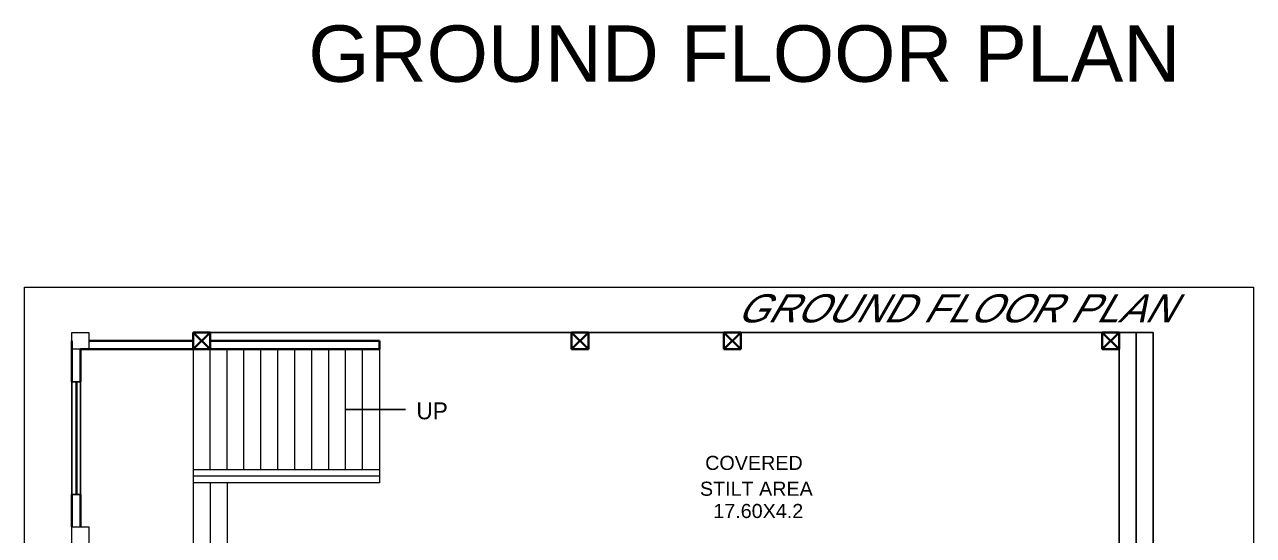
# Model space of a CAD drawing. Extents: x 681461 to 1380439, y -183990 to 19328.
# Drawn here: x 681461 to 703228, y -125186 to -116129 of the extents above; entities that cross this region are included whole.
import ezdxf

# ---------------------------------------------------------------- set-up
doc = ezdxf.new("R2010")
doc.units = 0
doc.header["$LTSCALE"] = 900
doc.header["$MEASUREMENT"] = 0
doc.layers.add('COLUMN', color=43, linetype='CONTINUOUS', lineweight=35)
doc.layers.add('ELE', color=50, linetype='CONTINUOUS', lineweight=20)
for name, color, linetype in [('door', 163, 'CONTINUOUS'), ('TEXT', 2, 'CONTINUOUS'), ('WALL', 1, 'CONTINUOUS')]:
    doc.layers.add(name, color=color, linetype=linetype)
doc.styles.add('ROMANS', font='arial.ttf')
doc.dimstyles.new('MSADIM', dxfattribs={"dimscale": 25, "dimtxt": 2.5, "dimasz": 2.5, "dimexe": 1.2, "dimexo": 1, "dimgap": 1, "dimtad": 1, "dimdec": 0, "dimzin": 1, "dimdsep": 46, "dimtxsty": 'ROMANS', "dimcen": 0, "dimclrd": 3, "dimclrt": 6, "dimadec": 0, "dimazin": 0, "dimtfac": 1, "dimtdec": 0, "dimtofl": 0, "dimtmove": 0, "dimatfit": 3, "dimfxl": 1, "dimtvp": 0.1, "dimtolj": 1, "dimtzin": 1, "dimarcsym": 2})

msp = doc.modelspace()

# ---------------------------------------------------------------- linework, layer by layer
at = {"layer": 'COLUMN'}
for p, q in [((684450.1, -121885.5), (684450.1, -121585.5)), ((684450.1, -121885.5), (684450.1, -121585.5)), ((684450.1, -121585.5), (684750.1, -121585.5)), ((684450.1, -121585.5), (684750.1, -121885.5)), ((684450.1, -121885.5), (684750.1, -121585.5)), ((684750.1, -121585.5), (684750.1, -121885.5)), ((691150.1, -121585.5), (691450.1, -121585.5)), ((691150.1, -121885.5), (691150.1, -121585.5)), ((691150.1, -121885.5), (691150.1, -121585.5)), ((691150.1, -121585.5), (691450.1, -121885.5)), ((691150.1, -121885.5), (691450.1, -121585.5)), ((691450.1, -121585.5), (691450.1, -121885.5)), ((693850.1, -121885.5), (694150.1, -121585.5)), ((693850.1, -121585.5), (694150.1, -121885.5)), ((693850.1, -121885.5), (693850.1, -121585.5)), ((693850.1, -121885.5), (693850.1, -121585.5)), ((693850.1, -121585.5), (694150.1, -121585.5)), ((694150.1, -121585.5), (694150.1, -121885.5)), ((700550.1, -121585.5), (700850.1, -121585.5)), ((700550.1, -121885.5), (700550.1, -121585.5)), ((700550.1, -121885.5), (700550.1, -121585.5)), ((700550.1, -121585.5), (700850.1, -121885.5)), ((700550.1, -121885.5), (700850.1, -121585.5)), ((700850.1, -121585.5), (700850.1, -121885.5)), ((684750.1, -121885.5), (684450.1, -121885.5)), ((691450.1, -121885.5), (691150.1, -121885.5)), ((694150.1, -121885.5), (693850.1, -121885.5)), ((700850.1, -121885.5), (700550.1, -121885.5))]:
    msp.add_line(p, q, dxfattribs=at)
at = {"layer": 'door', "color": 7, "lineweight": 35, "ltscale": 1.25}
for p, q in [((682299.5, -122460.5), (682299.5, -121735.5)), ((682299.5, -122460.5), (682299.5, -121885.5)), ((687749.5, -121885.5), (682449.5, -121885.5)), ((682449.5, -122460.5), (682449.5, -121885.5)), ((682449.5, -122460.5), (682449.5, -121885.5)), ((684450.1, -121735.5), (682597.6, -121735.5)), ((687749.5, -121735.5), (684750.1, -121735.5)), ((687749.5, -121885.5), (687749.5, -121735.5)), ((682299.5, -125036.1), (682299.5, -124460.5)), ((682449.5, -125035.5), (682449.5, -124460.5))]:
    msp.add_line(p, q, dxfattribs=at)
at = {"layer": 'door', "color": 222, "linetype": 'ByBlock', "lineweight": 13, "ltscale": 1.25}
for p, q in [((684447.6, -121886.1), (684447.6, -126386.8)), ((684747.6, -124021.8), (684747.6, -121886.1)), ((685047.6, -124021.8), (685047.6, -121886.1)), ((685347.6, -124021.8), (685347.6, -121886.1)), ((685647.6, -124021.8), (685647.6, -121886.1)), ((685947.6, -124021.8), (685947.6, -121886.1)), ((686247.6, -124021.8), (686247.6, -121887.4)), ((686549.5, -124021.8), (686549.5, -121886.1)), ((686847.6, -124021.8), (686847.6, -121886.1)), ((687147.6, -124021.8), (687147.6, -121886.1)), ((687447.6, -124021.8), (687447.6, -121886.1)), ((687747.6, -121886.1), (687747.6, -124251.8)), ((687747.6, -124021.8), (684447.6, -124021.8)), ((687747.6, -124136.8), (684447.6, -124136.8)), ((687747.6, -124251.8), (684447.6, -124251.8)), ((684747.6, -124251.8), (684747.6, -126387.4)), ((685047.6, -124251.8), (685047.6, -126387.4)), ((682451.4, -125035.5), (682451.4, -125036.1))]:
    msp.add_line(p, q, dxfattribs=at)
for points in [[(681461, -120785.9), (703228, -120785.9), (703228, -183990), (681461, -183990)], [(682297.6, -121586.1), (682597.6, -121586.1), (682597.6, -121885.5), (682297.6, -121885.5)], [(682299.5, -125036.1), (682599.5, -125036.1), (682599.5, -125336.1), (682299.5, -125336.1)]]:
    msp.add_lwpolyline(points, close=True, dxfattribs=at)
at = {"layer": 'ELE', "ltscale": 1000}
msp.add_line((701450.1, -121585.5), (700851.4, -121585.5), dxfattribs=at)
at = {"layer": 'WALL', "color": 8, "linetype": 'ByBlock'}
for p, q in [((684449.5, -121585.5), (701449.9, -121585.5)), ((701149.9, -121585.5), (701151.4, -126387.3)), ((701449.9, -121585.5), (701451.4, -126387.2)), ((700850.1, -126386.1), (700850.1, -121885.5)), ((682449.5, -122460.5), (682299.5, -122460.5)), ((682299.5, -122460.5), (682299.5, -124460.5)), ((682372.8, -124460.5), (682372.8, -122460.5)), ((682389.3, -124460.5), (682389.3, -122460.5)), ((682449.5, -122460.5), (682449.5, -124460.5)), ((682449.5, -124460.5), (682299.5, -124460.5))]:
    msp.add_line(p, q, dxfattribs=at)
msp.add_lwpolyline([(700850.1, -121885.5), (700850.1, -126386.1)], dxfattribs=at)

# ---------------------------------------------------------------- texts
at = {"layer": 'ELE', "color": 3}
msp.add_text('UP', height=300, dxfattribs=at).set_placement((688401, -123126.9))
at = {"layer": 'TEXT', "color": 222, "style": 'ROMANS'}
msp.add_text('GROUND FLOOR PLAN', height=1000, dxfattribs=at).set_placement((686487.9, -117144.1))
at = {"layer": 'TEXT', "color": 6, "style": 'ROMANS', "oblique": 30}
msp.add_text('GROUND FLOOR PLAN', height=500, dxfattribs=at).set_placement((694064.9, -121410.1))
at = {"layer": 'TEXT', "color": 0, "style": 'ROMANS'}
for s, p in [('COVERED', (693516.9, -124025.1)), ('STILT AREA', (693423.8, -124483)), ('17.60X4.2', (693660.8, -124877.5))]:
    msp.add_text(s, height=250, dxfattribs=at).set_placement(p)

# ---------------------------------------------------------------- leaders
at = {"layer": 'door', "color": 222, "linetype": 'ByBlock', "lineweight": 13, "ltscale": 1.25}
msp.add_leader([(687147.6, -122954), (688209, -122954)], dimstyle='MSADIM', override={"dimgap": 1, "dimtad": 0, "dimfxlon": 1}, dxfattribs=at)

doc.saveas('drawing.dxf')
